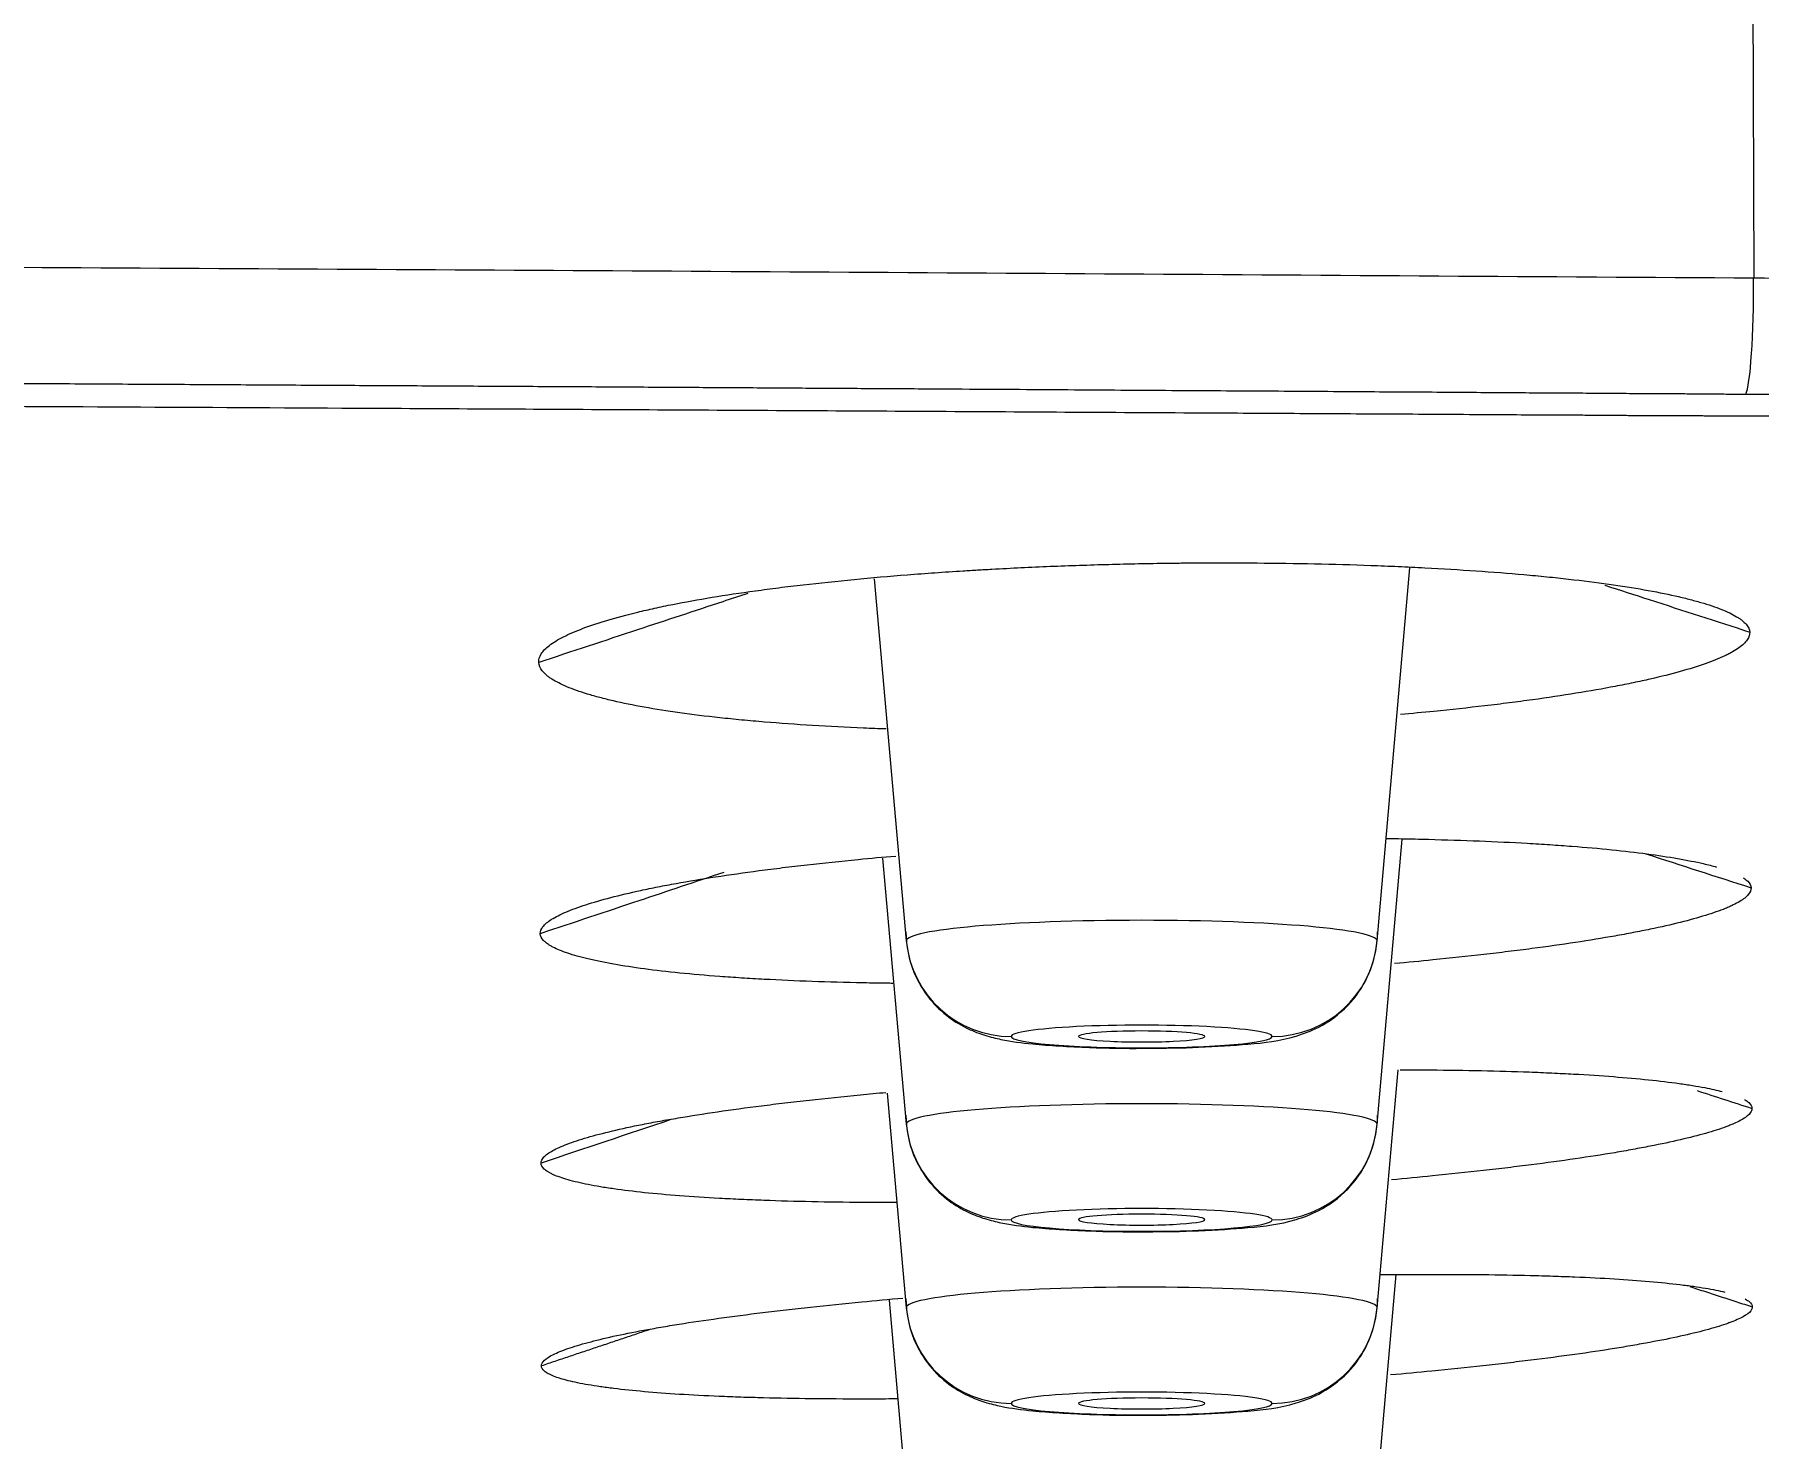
# Model space of a CAD drawing. Header units: millimetres. Extents: x 11618 to 13994, y -5897 to -2537.
# Drawn here: x 12410.8 to 12427.18, y -3601.25 to -3587.91 of the extents above; entities that cross this region are included whole.
import ezdxf

# ---------------------------------------------------------------- set-up
doc = ezdxf.new("R2010")
doc.units = ezdxf.units.MM
doc.layers.add('DIM', color=3, linetype='Continuous', lineweight=13)
doc.styles.get("Standard").update_dxf_attribs({"font": 'arial.ttf'})
doc.dimstyles.get("Standard").update_dxf_attribs({"dimtxt": 0.18, "dimasz": 0.18, "dimexe": 0.18, "dimexo": 0.0625, "dimgap": 0.09, "dimtad": 0, "dimtih": 1, "dimtoh": 1, "dimdec": 1, "dimdsep": 46, "dimtxsty": 'Standard', "dimcen": 0.09, "dimadec": 0, "dimazin": 0, "dimtfac": 1, "dimtdec": 1, "dimtofl": 0, "dimtmove": 0, "dimatfit": 3, "dimfxl": 1, "dimtolj": 1, "dimtzin": 0, "dimarcsym": 0})

# ---------------------------------------------------------------- blocks, each defined once
blk = doc.blocks.new('*D6')
at = {"layer": 'Defpoints', "color": 0, "transparency": 16777216}
for p in [(12196.532, -3594.216), (12466.198, -3594.304), (12466.198, -3664.582)]:
    blk.add_point(p, dxfattribs=at)
at = {"layer": 'DIM', "color": 0, "lineweight": -2, "transparency": 16777216}
for p, q in [((12196.532, -3594.279), (12196.532, -3664.762)), ((12466.198, -3594.366), (12466.198, -3664.762)), ((12214.532, -3664.582), (12448.198, -3664.582)), ((12466.198, -3664.582), (12494.714, -3664.582))]:
    blk.add_line(p, q, dxfattribs=at)
at = {"layer": 'DIM', "color": 0, "transparency": 16777216}
for points in [[(12214.532, -3661.582), (12214.532, -3667.582), (12196.532, -3664.582)], [(12448.198, -3661.582), (12448.198, -3667.582), (12466.198, -3664.582)]]:
    blk.add_solid(points, dxfattribs=at)
at = {"layer": 'DIM', "color": 0, "transparency": 16777216, "insert": (12519.722, -3664.582), "char_height": 18, "attachment_point": 5}
blk.add_mtext('\\A1;270', dxfattribs=at)
blk = doc.blocks.new('*D7')
at = {"layer": 'Defpoints', "color": 0, "transparency": 16777216}
for p in [(12331.318, -3489.71), (12736.437, -5533.88), (12816.946, -5533.88)]:
    blk.add_point(p, dxfattribs=at)
at = {"layer": 'DIM', "color": 0, "lineweight": -2, "transparency": 16777216}
for p, q in [((12331.381, -3489.71), (12817.126, -3489.71)), ((12816.946, -3507.71), (12816.946, -4494.996)), ((12816.946, -5515.88), (12816.946, -4528.595)), ((12736.499, -5533.88), (12817.126, -5533.88))]:
    blk.add_line(p, q, dxfattribs=at)
at = {"layer": 'DIM', "color": 0, "transparency": 16777216}
for points in [[(12813.946, -3507.71), (12819.946, -3507.71), (12816.946, -3489.71)], [(12813.946, -5515.88), (12819.946, -5515.88), (12816.946, -5533.88)]]:
    blk.add_solid(points, dxfattribs=at)
at = {"layer": 'DIM', "color": 3, "transparency": 16777216, "insert": (12816.946, -4511.795), "char_height": 18, "attachment_point": 5}
blk.add_mtext('\\A1;(2280)', dxfattribs=at)

msp = doc.modelspace()

# ---------------------------------------------------------------- linework, layer by layer
at = {"linetype": 'Continuous', "lineweight": 13}
msp.add_line((12427.11, -3582.733), (12427.132, -3590.223), dxfattribs=at)
at = {"linetype": 'Continuous', "lineweight": 18}
for p, q in [((12423.555, -3596.522), (12423.866, -3592.977)), ((12419.082, -3596.522), (12418.78, -3593.082)), ((12423.555, -3598.265), (12423.793, -3595.556)), ((12419.082, -3598.265), (12418.86, -3595.736)), ((12423.555, -3600.008), (12423.753, -3597.749)), ((12419.082, -3600.008), (12418.903, -3597.969)), ((12423.555, -3601.751), (12423.735, -3599.694)), ((12419.082, -3601.751), (12418.923, -3599.935))]:
    msp.add_line(p, q, dxfattribs=at)
at = {"linetype": 'Continuous', "lineweight": 13}
for centre, major_axis, ratio, start_param, end_param in [((12427.049, -3590.344), (-0.006, -1), 0.082584, 0.167037, 1.693149), ((12421.318, -3596.522), (-2.236, 0), 0.087156, 3.141593, 6.283185), ((12420.078, -3596.435), (1, 0), 0.996195, 3.228859, 4.712389), ((12422.559, -3596.435), (-1, 0), 0.996195, 1.570796, 3.054326), ((12421.318, -3597.431), (1.24, 0), 0.087156, 0, 3.141593), ((12421.318, -3597.431), (1.24, 0), 0.087156, 3.141593, 6.283185), ((12421.318, -3598.265), (-2.236, 0), 0.087156, 3.141593, 6.283185), ((12420.078, -3598.178), (1, 0), 0.996195, 3.228859, 4.712389), ((12422.559, -3598.178), (-1, 0), 0.996195, 1.570796, 3.054326), ((12421.318, -3599.174), (1.24, 0), 0.087156, 0, 3.141593), ((12421.318, -3599.174), (1.24, 0), 0.087156, 3.141593, 6.283185), ((12421.318, -3600.008), (-2.236, 0), 0.087156, 3.141593, 6.283185), ((12420.078, -3599.921), (1, 0), 0.996195, 3.228859, 4.712389), ((12422.559, -3599.921), (-1, 0), 0.996195, 1.570796, 3.054326), ((12421.318, -3600.918), (1.24, 0), 0.087156, 0, 3.141593), ((12421.318, -3600.918), (1.24, 0), 0.087156, 3.141593, 6.283185)]:
    msp.add_ellipse(centre, major_axis=major_axis, ratio=ratio, start_param=start_param, end_param=end_param, dxfattribs=at)
at = {"linetype": 'Continuous', "lineweight": 18}
for centre, start_param, end_param in [((12421.318, -3597.431), 3.141593, 6.283185), ((12421.318, -3597.431), 0, 3.141593), ((12421.318, -3599.171), 3.141593, 6.283185), ((12421.318, -3599.171), 0, 3.141593), ((12421.318, -3600.918), 3.141593, 6.283185), ((12421.318, -3600.918), 0, 3.141593)]:
    msp.add_ellipse(centre, major_axis=(-0.6, 0), ratio=0.087156, start_param=start_param, end_param=end_param, dxfattribs=at)
at = {"linetype": 'Continuous', "lineweight": 13}
for points, knots in [([(12235.387, -3590.242), (12237.38, -3590.23), (12239.373, -3590.215), (12243.36, -3590.189), (12245.354, -3590.177), (12251.337, -3590.14), (12255.327, -3590.117), (12267.302, -3590.055), (12275.29, -3590.02), (12291.272, -3589.963), (12299.266, -3589.942), (12315.26, -3589.913), (12323.26, -3589.905), (12339.257, -3589.904), (12347.254, -3589.91), (12363.247, -3589.936), (12371.244, -3589.955), (12387.229, -3590.008), (12395.217, -3590.042), (12407.19, -3590.102), (12411.181, -3590.124), (12417.164, -3590.159), (12419.158, -3590.171), (12423.145, -3590.197), (12425.139, -3590.211), (12427.132, -3590.223)], [0, 0, 0, 0, 0.03125, 0.03125, 0.0625, 0.0625, 0.125, 0.125, 0.25, 0.25, 0.375, 0.375, 0.5, 0.5, 0.625, 0.625, 0.75, 0.75, 0.875, 0.875, 0.9375, 0.9375, 0.96875, 0.96875, 1, 1, 1, 1]), ([(12427.132, -3590.223), (12428.225, -3590.229), (12430.418, -3590.25), (12433.706, -3590.306), (12436.968, -3590.388), (12439.108, -3590.46), (12441.22, -3590.541), (12442.262, -3590.585), (12444.31, -3590.683), (12446.321, -3590.79), (12448.239, -3590.914), (12449.634, -3591.012), (12450.093, -3591.046), (12450.768, -3591.099), (12451.103, -3591.126), (12451.488, -3591.157), (12451.679, -3591.174), (12451.775, -3591.182), (12451.822, -3591.186), (12451.846, -3591.188), (12451.858, -3591.189), (12451.864, -3591.189), (12451.867, -3591.189), (12451.868, -3591.19), (12451.869, -3591.19), (12451.869, -3591.19), (12451.869, -3591.19), (12452.825, -3591.271), (12453.716, -3591.356), (12455.373, -3591.529), (12456.138, -3591.618), (12457.546, -3591.797), (12458.189, -3591.889), (12459.065, -3592.026), (12459.342, -3592.072), (12459.868, -3592.165), (12460.117, -3592.211), (12460.821, -3592.35), (12461.235, -3592.442), (12461.96, -3592.626), (12462.272, -3592.717), (12462.802, -3592.899), (12463.02, -3592.988), (12463.371, -3593.165), (12463.505, -3593.252), (12463.6, -3593.337)], [0, 0, 0, 0, 0.0625, 0.125, 0.1875, 0.25, 0.25, 0.3125, 0.3125, 0.375, 0.4375, 0.4375, 0.46875, 0.46875, 0.484375, 0.492188, 0.496094, 0.498047, 0.499023, 0.499512, 0.499756, 0.499878, 0.499939, 0.499969, 0.499985, 0.499985, 0.5, 0.5, 0.5625, 0.5625, 0.625, 0.625, 0.6875, 0.6875, 0.71875, 0.71875, 0.75, 0.75, 0.8125, 0.8125, 0.875, 0.875, 0.9375, 0.9375, 1, 1, 1, 1]), ([(12427.058, -3591.331), (12427.05, -3591.33), (12427.03, -3591.33), (12426.988, -3591.33), (12426.926, -3591.33), (12426.843, -3591.329), (12426.74, -3591.328), (12426.616, -3591.327), (12426.472, -3591.326), (12426.307, -3591.325), (12426.121, -3591.324), (12425.915, -3591.323), (12425.688, -3591.321), (12425.44, -3591.319), (12425.172, -3591.318), (12424.884, -3591.316), (12424.575, -3591.314), (12424.245, -3591.311), (12423.895, -3591.309), (12423.524, -3591.307), (12423.132, -3591.304), (12422.72, -3591.301), (12422.287, -3591.299), (12421.834, -3591.296), (12421.36, -3591.293), (12420.866, -3591.29), (12420.351, -3591.286), (12419.815, -3591.283), (12419.258, -3591.279), (12418.682, -3591.276), (12418.084, -3591.272), (12417.466, -3591.268), (12416.827, -3591.264), (12416.168, -3591.26), (12415.488, -3591.256), (12414.787, -3591.252), (12414.066, -3591.248), (12413.324, -3591.244), (12412.561, -3591.239), (12411.778, -3591.235), (12410.975, -3591.23), (12410.15, -3591.225), (12409.305, -3591.221), (12408.439, -3591.216), (12407.553, -3591.211), (12406.646, -3591.206), (12405.718, -3591.201), (12404.77, -3591.196), (12403.801, -3591.191), (12402.811, -3591.186), (12401.801, -3591.181), (12400.77, -3591.176), (12398.57, -3591.165), (12395.277, -3591.15), (12390.965, -3591.131), (12386.86, -3591.114), (12382.962, -3591.099), (12376.854, -3591.078), (12368.19, -3591.052), (12356.621, -3591.027), (12344.218, -3591.011), (12331.197, -3591.006), (12318.156, -3591.014), (12305.691, -3591.033), (12294.185, -3591.06), (12285.684, -3591.087), (12279.572, -3591.11), (12275.229, -3591.127), (12269.993, -3591.15), (12265.737, -3591.17), (12262.77, -3591.185), (12261.401, -3591.192), (12260.067, -3591.199), (12258.768, -3591.206), (12257.504, -3591.212), (12256.276, -3591.219), (12255.083, -3591.226), (12253.926, -3591.232), (12252.803, -3591.239), (12251.716, -3591.245), (12250.664, -3591.251), (12249.648, -3591.257), (12248.666, -3591.263), (12247.72, -3591.269), (12246.809, -3591.275), (12245.934, -3591.28), (12245.093, -3591.286), (12244.288, -3591.291), (12243.518, -3591.296), (12242.783, -3591.3), (12242.084, -3591.305), (12241.419, -3591.309), (12240.79, -3591.313), (12240.196, -3591.317), (12239.637, -3591.321), (12239.114, -3591.325), (12238.625, -3591.328), (12238.172, -3591.331), (12237.754, -3591.334), (12237.371, -3591.336), (12237.023, -3591.339), (12236.71, -3591.341), (12236.433, -3591.343), (12236.191, -3591.345), (12235.984, -3591.346), (12235.812, -3591.347), (12235.675, -3591.348), (12235.573, -3591.349), (12235.507, -3591.35), (12235.474, -3591.35), (12235.464, -3591.35)], [0, 0, 0, 0, 0.00011, 0.000328, 0.000653, 0.001086, 0.001627, 0.002275, 0.003031, 0.003894, 0.004865, 0.005944, 0.007131, 0.008425, 0.009827, 0.011336, 0.012953, 0.014678, 0.01651, 0.01845, 0.020497, 0.022652, 0.024915, 0.027286, 0.029764, 0.03235, 0.035043, 0.037844, 0.040753, 0.043769, 0.046893, 0.050125, 0.053464, 0.056911, 0.060465, 0.064127, 0.067897, 0.071775, 0.07576, 0.079853, 0.084053, 0.088361, 0.092777, 0.0973, 0.101931, 0.10667, 0.111516, 0.11647, 0.121531, 0.126701, 0.131977, 0.137362, 0.142854, 0.166443, 0.188951, 0.210378, 0.230724, 0.249989, 0.305985, 0.366316, 0.430982, 0.499982, 0.569953, 0.634944, 0.694953, 0.74998, 0.767983, 0.79065, 0.817983, 0.849981, 0.857318, 0.86447, 0.871439, 0.878224, 0.884825, 0.891243, 0.897476, 0.903525, 0.909391, 0.915072, 0.92057, 0.925883, 0.931013, 0.935959, 0.940721, 0.945299, 0.949693, 0.953903, 0.957929, 0.961772, 0.96543, 0.968905, 0.972196, 0.975302, 0.978225, 0.980964, 0.983519, 0.98589, 0.988078, 0.990081, 0.9919, 0.993536, 0.994988, 0.996256, 0.997339, 0.998239, 0.998955, 0.999487, 0.999836, 1, 1, 1, 1]), ([(12462.669, -3594.374), (12462.666, -3594.371), (12462.659, -3594.366), (12462.648, -3594.356), (12462.633, -3594.344), (12462.616, -3594.33), (12462.595, -3594.314), (12462.57, -3594.296), (12462.542, -3594.276), (12462.508, -3594.253), (12462.469, -3594.229), (12462.422, -3594.201), (12462.367, -3594.17), (12462.303, -3594.136), (12462.236, -3594.102), (12462.165, -3594.068), (12462.071, -3594.027), (12461.949, -3593.976), (12461.791, -3593.915), (12461.612, -3593.852), (12461.286, -3593.746), (12460.764, -3593.599), (12459.972, -3593.414), (12459.16, -3593.253), (12458.352, -3593.113), (12457.562, -3592.988), (12456.642, -3592.857), (12455.501, -3592.711), (12454.17, -3592.559), (12452.698, -3592.41), (12450.983, -3592.255), (12448.797, -3592.083), (12446.638, -3591.941), (12444.927, -3591.842), (12443.972, -3591.791), (12443.143, -3591.749), (12442.384, -3591.713), (12441.633, -3591.679), (12440.874, -3591.647), (12439.874, -3591.606), (12438.608, -3591.559), (12437.049, -3591.508), (12435.417, -3591.462), (12434.215, -3591.433), (12433.477, -3591.418), (12433.227, -3591.412), (12432.977, -3591.407), (12432.728, -3591.402), (12432.481, -3591.398), (12432.234, -3591.393), (12431.988, -3591.389), (12431.743, -3591.384), (12431.499, -3591.38), (12431.255, -3591.376), (12431.013, -3591.373), (12430.772, -3591.369), (12430.532, -3591.365), (12430.293, -3591.362), (12430.055, -3591.359), (12429.817, -3591.356), (12429.581, -3591.353), (12429.346, -3591.35), (12429.113, -3591.348), (12428.88, -3591.345), (12428.648, -3591.343), (12428.418, -3591.341), (12428.188, -3591.339), (12427.96, -3591.337), (12427.733, -3591.335), (12427.507, -3591.333), (12427.282, -3591.332), (12427.132, -3591.331), (12427.058, -3591.331)], [0, 0, 0, 0, 0.001614, 0.00367, 0.006167, 0.009107, 0.012488, 0.016311, 0.020577, 0.025284, 0.030434, 0.036027, 0.043191, 0.05036, 0.057533, 0.06471, 0.071892, 0.084353, 0.097416, 0.11108, 0.125346, 0.166756, 0.208317, 0.250031, 0.277722, 0.307818, 0.340322, 0.375231, 0.420225, 0.461811, 0.499995, 0.557019, 0.625101, 0.649907, 0.670653, 0.68734, 0.703009, 0.71867, 0.734324, 0.749969, 0.779854, 0.810657, 0.84238, 0.875027, 0.879814, 0.884576, 0.889315, 0.89403, 0.898721, 0.903388, 0.908032, 0.912651, 0.917246, 0.921817, 0.926364, 0.930888, 0.935387, 0.939862, 0.944313, 0.948741, 0.953144, 0.957523, 0.961879, 0.96621, 0.970518, 0.974801, 0.979061, 0.983297, 0.987508, 0.991696, 0.99586, 1, 1, 1, 1]), ([(12425.719, -3593.144), (12425.859, -3593.189), (12426.318, -3593.337), (12426.776, -3593.485), (12427.094, -3593.588)], [0, 0, 0, 0, 0.305241, 1, 1, 1, 1]), ([(12417.576, -3593.221), (12417.497, -3593.247), (12417.148, -3593.363), (12416.486, -3593.581), (12415.903, -3593.774), (12415.59, -3593.877)], [0, 0, 0, 0, 0.119243, 0.526887, 1, 1, 1, 1]), ([(12417.347, -3595.872), (12417.078, -3595.962), (12416.497, -3596.156), (12415.916, -3596.35), (12415.604, -3596.454)], [0, 0, 0, 0, 0.462581, 1, 1, 1, 1])]:
    msp.add_open_spline(points, degree=3, knots=knots, dxfattribs=at)
at = {"linetype": 'Continuous', "lineweight": 18}
for points, knots in [([(12235.569, -3591.553), (12235.574, -3591.553), (12235.588, -3591.553), (12235.612, -3591.553), (12235.642, -3591.552), (12235.679, -3591.552), (12235.722, -3591.552), (12235.771, -3591.551), (12235.828, -3591.551), (12235.89, -3591.551), (12235.959, -3591.55), (12236.035, -3591.55), (12236.117, -3591.549), (12236.206, -3591.548), (12236.301, -3591.548), (12236.403, -3591.547), (12236.511, -3591.546), (12236.626, -3591.545), (12236.747, -3591.545), (12236.875, -3591.544), (12237.009, -3591.543), (12237.15, -3591.542), (12237.298, -3591.541), (12237.452, -3591.54), (12237.612, -3591.54), (12237.779, -3591.539), (12237.953, -3591.538), (12238.132, -3591.536), (12238.319, -3591.535), (12238.512, -3591.534), (12238.711, -3591.533), (12238.917, -3591.532), (12239.13, -3591.53), (12239.349, -3591.529), (12239.574, -3591.528), (12239.806, -3591.526), (12240.045, -3591.525), (12240.29, -3591.524), (12240.542, -3591.522), (12240.8, -3591.521), (12241.064, -3591.519), (12241.335, -3591.517), (12241.613, -3591.516), (12241.897, -3591.514), (12242.188, -3591.512), (12242.485, -3591.511), (12242.789, -3591.509), (12243.099, -3591.507), (12243.416, -3591.505), (12243.739, -3591.504), (12244.069, -3591.502), (12244.405, -3591.5), (12244.748, -3591.498), (12245.097, -3591.496), (12245.453, -3591.494), (12245.815, -3591.492), (12246.184, -3591.49), (12246.559, -3591.488), (12246.941, -3591.485), (12247.33, -3591.483), (12247.724, -3591.481), (12248.126, -3591.479), (12248.534, -3591.477), (12248.948, -3591.474), (12249.369, -3591.472), (12249.797, -3591.47), (12250.231, -3591.467), (12250.672, -3591.465), (12251.119, -3591.463), (12251.572, -3591.46), (12252.032, -3591.458), (12252.499, -3591.455), (12252.972, -3591.453), (12253.452, -3591.451), (12253.938, -3591.448), (12254.431, -3591.446), (12254.93, -3591.443), (12255.436, -3591.44), (12255.949, -3591.438), (12256.468, -3591.435), (12256.993, -3591.433), (12257.525, -3591.43), (12258.063, -3591.427), (12258.608, -3591.425), (12259.16, -3591.422), (12259.718, -3591.419), (12260.283, -3591.417), (12260.854, -3591.414), (12261.431, -3591.411), (12262.016, -3591.409), (12262.606, -3591.406), (12263.204, -3591.403), (12263.808, -3591.401), (12264.418, -3591.398), (12265.035, -3591.395), (12265.658, -3591.392), (12266.288, -3591.39), (12266.925, -3591.387), (12267.568, -3591.384), (12268.217, -3591.381), (12268.873, -3591.379), (12269.536, -3591.376), (12270.205, -3591.373), (12270.881, -3591.37), (12271.563, -3591.368), (12272.252, -3591.365), (12272.947, -3591.362), (12273.649, -3591.359), (12274.358, -3591.357), (12275.073, -3591.354), (12275.794, -3591.351), (12276.522, -3591.349), (12277.257, -3591.346), (12277.998, -3591.343), (12278.746, -3591.341), (12279.5, -3591.338), (12280.261, -3591.335), (12281.028, -3591.333), (12281.802, -3591.33), (12282.583, -3591.328), (12286.519, -3591.315), (12293.499, -3591.295), (12303.41, -3591.272), (12312.988, -3591.257), (12322.233, -3591.248), (12332.078, -3591.244), (12342.768, -3591.247), (12354.544, -3591.259), (12366.714, -3591.281), (12378.245, -3591.311), (12388.812, -3591.347), (12397.072, -3591.379), (12403.989, -3591.41), (12409.272, -3591.436), (12413.509, -3591.458), (12416.662, -3591.475), (12419.219, -3591.489), (12421.225, -3591.501), (12422.658, -3591.509), (12423.517, -3591.514), (12424.242, -3591.518), (12424.8, -3591.522), (12425.157, -3591.524), (12425.415, -3591.525), (12425.574, -3591.526), (12425.668, -3591.527), (12425.731, -3591.527), (12425.796, -3591.528), (12425.86, -3591.528), (12425.923, -3591.529), (12425.985, -3591.529), (12426.047, -3591.529), (12426.109, -3591.53), (12426.17, -3591.53), (12426.23, -3591.53), (12426.289, -3591.53), (12426.348, -3591.531), (12426.407, -3591.531), (12426.464, -3591.531), (12426.521, -3591.532), (12426.578, -3591.532), (12426.633, -3591.532), (12426.689, -3591.532), (12426.743, -3591.533), (12426.797, -3591.533), (12426.85, -3591.533), (12426.903, -3591.533), (12426.938, -3591.533), (12426.955, -3591.533)], [0, 0, 0, 0, 0.00009, 0.000214, 0.000373, 0.000565, 0.000792, 0.001052, 0.001347, 0.001676, 0.002038, 0.002435, 0.002866, 0.003331, 0.003831, 0.004364, 0.004931, 0.005533, 0.006168, 0.006838, 0.007542, 0.008279, 0.009051, 0.009857, 0.010697, 0.011572, 0.01248, 0.013422, 0.014398, 0.015409, 0.016453, 0.017532, 0.018645, 0.019791, 0.020972, 0.022187, 0.023436, 0.024719, 0.026036, 0.027387, 0.028773, 0.030192, 0.031646, 0.033133, 0.034655, 0.03621, 0.0378, 0.039424, 0.041082, 0.042774, 0.0445, 0.04626, 0.048054, 0.049882, 0.051745, 0.053641, 0.055572, 0.057536, 0.059535, 0.061568, 0.063634, 0.065735, 0.06787, 0.070039, 0.072242, 0.074479, 0.076751, 0.079056, 0.081395, 0.083769, 0.086176, 0.088618, 0.091093, 0.093603, 0.096147, 0.098725, 0.101337, 0.103983, 0.106663, 0.109377, 0.112125, 0.114907, 0.117724, 0.120574, 0.123459, 0.126377, 0.12933, 0.132317, 0.135337, 0.138392, 0.141481, 0.144604, 0.147761, 0.150952, 0.154177, 0.157437, 0.16073, 0.164057, 0.167419, 0.170814, 0.174244, 0.177708, 0.181205, 0.184737, 0.188303, 0.191903, 0.195537, 0.199205, 0.202907, 0.206644, 0.210414, 0.214218, 0.218057, 0.221929, 0.225836, 0.229776, 0.233751, 0.23776, 0.241803, 0.24588, 0.249991, 0.303491, 0.355239, 0.405237, 0.453486, 0.499984, 0.559382, 0.620846, 0.684379, 0.749981, 0.801489, 0.849982, 0.879494, 0.909989, 0.932861, 0.945993, 0.959494, 0.972996, 0.977496, 0.981997, 0.986498, 0.988888, 0.990758, 0.992108, 0.992938, 0.993249, 0.99359, 0.993928, 0.994262, 0.994594, 0.994922, 0.995247, 0.995568, 0.995886, 0.996201, 0.996513, 0.996822, 0.997127, 0.997429, 0.997728, 0.998023, 0.998315, 0.998604, 0.99889, 0.999172, 0.999451, 0.999727, 1, 1, 1, 1]), ([(12426.955, -3591.533), (12426.989, -3591.534), (12427.056, -3591.534), (12427.157, -3591.534), (12427.258, -3591.535), (12427.358, -3591.535), (12427.459, -3591.536), (12427.559, -3591.536), (12427.66, -3591.537), (12427.76, -3591.537), (12427.861, -3591.538), (12427.961, -3591.539), (12428.061, -3591.539), (12428.161, -3591.54), (12428.262, -3591.541), (12428.362, -3591.541), (12428.462, -3591.542), (12428.562, -3591.543), (12428.662, -3591.544), (12428.762, -3591.545), (12428.861, -3591.545), (12428.961, -3591.546), (12429.061, -3591.547), (12429.16, -3591.548), (12429.26, -3591.549), (12429.359, -3591.55), (12429.459, -3591.551), (12429.558, -3591.552), (12429.657, -3591.553), (12429.757, -3591.554), (12429.856, -3591.555), (12429.955, -3591.556), (12430.054, -3591.558), (12430.153, -3591.559), (12430.252, -3591.56), (12430.351, -3591.561), (12430.449, -3591.562), (12430.548, -3591.564), (12430.647, -3591.565), (12430.745, -3591.566), (12430.844, -3591.568), (12430.942, -3591.569), (12431.04, -3591.57), (12431.138, -3591.572), (12431.237, -3591.573), (12431.335, -3591.575), (12431.433, -3591.576), (12431.531, -3591.578), (12431.628, -3591.579), (12431.726, -3591.581), (12431.824, -3591.582), (12431.922, -3591.584), (12432.019, -3591.585), (12432.116, -3591.587), (12432.214, -3591.589), (12432.311, -3591.59), (12432.408, -3591.592), (12432.505, -3591.594), (12432.602, -3591.595), (12432.699, -3591.597), (12432.796, -3591.599), (12432.893, -3591.601), (12432.99, -3591.603), (12433.086, -3591.605), (12433.183, -3591.606), (12433.279, -3591.608), (12433.376, -3591.61), (12433.472, -3591.612), (12433.568, -3591.614), (12433.664, -3591.616), (12433.76, -3591.618), (12433.856, -3591.62), (12433.952, -3591.622), (12434.047, -3591.624), (12434.143, -3591.627), (12434.239, -3591.629), (12434.334, -3591.631), (12434.429, -3591.633), (12434.524, -3591.635), (12434.62, -3591.637), (12434.715, -3591.64), (12434.81, -3591.642), (12434.904, -3591.644), (12434.999, -3591.647), (12435.094, -3591.649), (12435.188, -3591.651), (12435.283, -3591.654), (12435.377, -3591.656), (12435.471, -3591.658), (12435.566, -3591.661), (12435.66, -3591.663), (12435.754, -3591.666), (12435.847, -3591.668), (12435.941, -3591.671), (12436.035, -3591.673), (12436.128, -3591.676), (12436.222, -3591.679), (12436.315, -3591.681), (12436.408, -3591.684), (12436.501, -3591.687), (12436.594, -3591.689), (12436.687, -3591.692), (12436.78, -3591.695), (12436.873, -3591.697), (12436.965, -3591.7), (12437.058, -3591.703), (12437.15, -3591.706), (12437.242, -3591.709), (12437.334, -3591.711), (12437.426, -3591.714), (12437.518, -3591.717), (12437.61, -3591.72), (12437.702, -3591.723), (12437.793, -3591.726), (12437.885, -3591.729), (12437.976, -3591.732), (12438.067, -3591.735), (12438.158, -3591.738), (12438.249, -3591.741), (12438.34, -3591.744), (12438.431, -3591.747), (12438.521, -3591.751), (12438.612, -3591.754), (12438.702, -3591.757), (12438.792, -3591.76), (12438.883, -3591.763), (12438.973, -3591.767), (12439.062, -3591.77), (12439.152, -3591.773), (12439.242, -3591.776), (12439.331, -3591.78), (12439.421, -3591.783), (12439.51, -3591.786), (12439.94, -3591.803), (12440.718, -3591.834), (12441.844, -3591.883), (12442.99, -3591.937), (12444.152, -3591.998), (12445.165, -3592.055), (12446.014, -3592.106), (12446.685, -3592.148), (12447.316, -3592.19), (12448.147, -3592.248), (12449.169, -3592.324), (12450.356, -3592.42), (12451.491, -3592.521), (12452.578, -3592.626), (12453.626, -3592.737), (12454.631, -3592.854), (12455.558, -3592.973), (12456.424, -3593.095), (12457.216, -3593.219), (12458.214, -3593.392), (12459.282, -3593.613), (12460.048, -3593.821), (12460.47, -3593.961), (12460.667, -3594.033), (12460.84, -3594.102), (12460.969, -3594.16), (12461.065, -3594.207), (12461.135, -3594.243), (12461.199, -3594.279), (12461.246, -3594.307), (12461.278, -3594.327), (12461.298, -3594.34), (12461.318, -3594.354), (12461.338, -3594.368), (12461.359, -3594.382), (12461.379, -3594.397), (12461.398, -3594.413), (12461.418, -3594.428), (12461.437, -3594.445), (12461.45, -3594.456), (12461.456, -3594.461)], [0, 0, 0, 0, 0.001925, 0.00385, 0.005774, 0.007698, 0.009621, 0.011544, 0.013466, 0.015387, 0.017309, 0.019229, 0.021149, 0.023069, 0.024988, 0.026907, 0.028825, 0.030743, 0.03266, 0.034576, 0.036493, 0.038408, 0.040324, 0.042238, 0.044152, 0.046066, 0.047979, 0.049892, 0.051804, 0.053716, 0.055628, 0.057538, 0.059449, 0.061359, 0.063268, 0.065177, 0.067085, 0.068993, 0.070901, 0.072808, 0.074714, 0.07662, 0.078526, 0.080431, 0.082336, 0.08424, 0.086144, 0.088047, 0.08995, 0.091852, 0.093754, 0.095655, 0.097556, 0.099456, 0.101356, 0.103256, 0.105155, 0.107053, 0.108951, 0.110849, 0.112746, 0.114642, 0.116539, 0.118434, 0.12033, 0.122224, 0.124119, 0.126013, 0.127906, 0.129799, 0.131691, 0.133583, 0.135475, 0.137366, 0.139257, 0.141147, 0.143037, 0.144926, 0.146815, 0.148703, 0.150591, 0.152479, 0.154366, 0.156252, 0.158139, 0.160024, 0.16191, 0.163794, 0.165679, 0.167563, 0.169446, 0.171329, 0.173212, 0.175094, 0.176976, 0.178858, 0.180739, 0.182619, 0.184499, 0.186379, 0.188258, 0.190137, 0.192015, 0.193893, 0.195771, 0.197648, 0.199525, 0.201401, 0.203277, 0.205152, 0.207027, 0.208902, 0.210776, 0.21265, 0.214523, 0.216396, 0.218269, 0.220141, 0.222013, 0.223884, 0.225755, 0.227625, 0.229496, 0.231365, 0.233235, 0.235104, 0.236972, 0.23884, 0.240708, 0.242575, 0.244442, 0.246309, 0.248175, 0.250041, 0.273303, 0.297453, 0.322491, 0.34842, 0.375242, 0.391867, 0.407779, 0.422977, 0.437462, 0.468812, 0.500015, 0.530634, 0.561693, 0.593196, 0.625148, 0.657591, 0.687383, 0.719116, 0.750008, 0.813906, 0.875033, 0.891533, 0.907411, 0.922664, 0.937294, 0.945305, 0.953187, 0.960939, 0.968561, 0.97128, 0.974094, 0.977002, 0.980005, 0.983101, 0.986293, 0.989578, 0.992958, 0.996432, 1, 1, 1, 1]), ([(12415.59, -3593.877), (12415.588, -3593.85), (12415.596, -3593.823), (12415.63, -3593.769), (12415.656, -3593.742), (12415.727, -3593.687), (12415.772, -3593.66), (12415.879, -3593.606), (12415.942, -3593.579), (12416.082, -3593.526), (12416.16, -3593.5), (12416.333, -3593.448), (12416.427, -3593.423), (12416.556, -3593.392), (12416.582, -3593.386), (12416.636, -3593.374), (12416.663, -3593.368), (12416.746, -3593.349), (12416.804, -3593.337), (12416.98, -3593.302), (12417.105, -3593.28), (12417.367, -3593.236), (12417.505, -3593.216), (12417.721, -3593.186), (12417.795, -3593.176), (12417.908, -3593.162), (12417.946, -3593.157), (12418.024, -3593.148), (12418.063, -3593.143), (12418.259, -3593.121), (12418.42, -3593.104), (12418.75, -3593.072), (12418.919, -3593.057), (12419.265, -3593.03), (12419.441, -3593.018), (12419.667, -3593.003), (12419.712, -3593.001), (12419.804, -3592.995), (12419.849, -3592.993), (12419.987, -3592.985), (12420.079, -3592.98), (12420.355, -3592.967), (12420.725, -3592.952), (12421.099, -3592.942), (12421.381, -3592.936), (12421.475, -3592.934), (12421.617, -3592.933), (12421.665, -3592.932), (12421.759, -3592.931), (12421.807, -3592.931), (12422.043, -3592.929), (12422.229, -3592.93), (12422.598, -3592.933), (12422.78, -3592.935), (12423.14, -3592.943), (12423.318, -3592.948), (12423.537, -3592.956), (12423.581, -3592.958), (12423.668, -3592.961), (12423.798, -3592.967), (12423.925, -3592.973), (12424.175, -3592.986), (12424.337, -3592.996), (12424.65, -3593.017), (12424.803, -3593.029), (12425.023, -3593.049), (12425.095, -3593.055), (12425.202, -3593.066), (12425.237, -3593.07), (12425.306, -3593.077), (12425.477, -3593.096), (12425.635, -3593.116), (12425.874, -3593.149), (12425.987, -3593.167), (12426.197, -3593.204), (12426.295, -3593.224), (12426.408, -3593.249), (12426.43, -3593.254), (12426.473, -3593.265), (12426.536, -3593.28), (12426.594, -3593.296), (12426.705, -3593.328), (12426.769, -3593.35), (12426.882, -3593.395), (12426.93, -3593.418), (12426.979, -3593.448), (12426.989, -3593.453), (12427.006, -3593.465), (12427.014, -3593.471), (12427.037, -3593.49), (12427.05, -3593.502), (12427.081, -3593.538), (12427.093, -3593.563), (12427.094, -3593.588)], [0, 0, 0, 0, 0.03125, 0.03125, 0.0625, 0.0625, 0.09375, 0.09375, 0.125, 0.125, 0.15625, 0.15625, 0.1875, 0.1875, 0.195313, 0.195313, 0.203125, 0.203125, 0.21875, 0.21875, 0.25, 0.25, 0.28125, 0.28125, 0.296875, 0.296875, 0.304688, 0.304688, 0.3125, 0.3125, 0.34375, 0.34375, 0.375, 0.375, 0.40625, 0.40625, 0.414063, 0.414063, 0.421875, 0.421875, 0.4375, 0.4375, 0.46875, 0.5, 0.5, 0.515625, 0.515625, 0.523438, 0.523438, 0.53125, 0.53125, 0.5625, 0.5625, 0.59375, 0.59375, 0.625, 0.625, 0.632813, 0.632813, 0.640625, 0.65625, 0.65625, 0.6875, 0.6875, 0.71875, 0.71875, 0.734375, 0.734375, 0.742188, 0.742188, 0.75, 0.78125, 0.78125, 0.8125, 0.8125, 0.84375, 0.84375, 0.851563, 0.851563, 0.859375, 0.875, 0.875, 0.90625, 0.90625, 0.9375, 0.9375, 0.945313, 0.945313, 0.953125, 0.953125, 0.96875, 0.96875, 1, 1, 1, 1]), ([(12427.094, -3593.588), (12427.096, -3593.613), (12427.088, -3593.638), (12427.053, -3593.689), (12427.027, -3593.714), (12426.973, -3593.752), (12426.953, -3593.764), (12426.92, -3593.783), (12426.908, -3593.79), (12426.883, -3593.802), (12426.87, -3593.809), (12426.803, -3593.84), (12426.74, -3593.865), (12426.599, -3593.915), (12426.521, -3593.939), (12426.348, -3593.988), (12426.253, -3594.011), (12426.124, -3594.041), (12426.098, -3594.047), (12426.044, -3594.059), (12426.016, -3594.064), (12425.933, -3594.082), (12425.876, -3594.093), (12425.699, -3594.127), (12425.575, -3594.149), (12425.312, -3594.191), (12425.175, -3594.212), (12424.958, -3594.242), (12424.884, -3594.251), (12424.771, -3594.266), (12424.733, -3594.271), (12424.656, -3594.28), (12424.617, -3594.285), (12424.42, -3594.308), (12424.259, -3594.325), (12423.99, -3594.352), (12423.884, -3594.362), (12423.776, -3594.372)], [0, 0, 0, 0, 0.085959, 0.085959, 0.171917, 0.171917, 0.214897, 0.214897, 0.236386, 0.236386, 0.257876, 0.257876, 0.343835, 0.343835, 0.429793, 0.429793, 0.515752, 0.515752, 0.537242, 0.537242, 0.558731, 0.558731, 0.601711, 0.601711, 0.687669, 0.687669, 0.773628, 0.773628, 0.816607, 0.816607, 0.838097, 0.838097, 0.859586, 0.859586, 0.945545, 0.945545, 1, 1, 1, 1]), ([(12418.889, -3594.509), (12418.817, -3594.507), (12418.746, -3594.504), (12418.51, -3594.494), (12418.348, -3594.485), (12418.035, -3594.466), (12417.882, -3594.455), (12417.662, -3594.437), (12417.59, -3594.431), (12417.483, -3594.421), (12417.448, -3594.417), (12417.379, -3594.41), (12417.345, -3594.407), (12417.176, -3594.388), (12417.049, -3594.373), (12416.81, -3594.339), (12416.698, -3594.321), (12416.487, -3594.283), (12416.389, -3594.264), (12416.276, -3594.237), (12416.254, -3594.232), (12416.211, -3594.221), (12416.147, -3594.205), (12416.089, -3594.189), (12415.979, -3594.155), (12415.914, -3594.132), (12415.801, -3594.084), (12415.753, -3594.06), (12415.704, -3594.028), (12415.695, -3594.022), (12415.678, -3594.009), (12415.67, -3594.003), (12415.647, -3593.983), (12415.634, -3593.97), (12415.603, -3593.931), (12415.591, -3593.904), (12415.59, -3593.877)], [0, 0, 0, 0, 0.036735, 0.036735, 0.124305, 0.124305, 0.211874, 0.211874, 0.255659, 0.255659, 0.277552, 0.277552, 0.299444, 0.299444, 0.387013, 0.387013, 0.474583, 0.474583, 0.562152, 0.562152, 0.584045, 0.584045, 0.605937, 0.649722, 0.649722, 0.737291, 0.737291, 0.824861, 0.824861, 0.846753, 0.846753, 0.868646, 0.868646, 0.91243, 0.91243, 1, 1, 1, 1]), ([(12423.642, -3595.549), (12423.648, -3595.549), (12423.654, -3595.55), (12423.703, -3595.55), (12423.832, -3595.553), (12423.959, -3595.555), (12424.208, -3595.562), (12424.37, -3595.567), (12424.682, -3595.579), (12424.834, -3595.587), (12425.054, -3595.599), (12425.126, -3595.603), (12425.232, -3595.61), (12425.267, -3595.613), (12425.336, -3595.618), (12425.506, -3595.63), (12425.664, -3595.644), (12425.902, -3595.669), (12426.125, -3595.695), (12426.319, -3595.724), (12426.432, -3595.744), (12426.454, -3595.748), (12426.496, -3595.755), (12426.559, -3595.768), (12426.617, -3595.78), (12426.699, -3595.799), (12426.741, -3595.81), (12426.78, -3595.821)], [0, 0, 0, 0, 0.003922, 0.003922, 0.033638, 0.09307, 0.09307, 0.211934, 0.211934, 0.330798, 0.330798, 0.390229, 0.390229, 0.419945, 0.419945, 0.449661, 0.568525, 0.568525, 0.687389, 0.806252, 0.806252, 0.835968, 0.835968, 0.865684, 0.925116, 0.925116, 1, 1, 1, 1]), ([(12415.604, -3596.454), (12415.603, -3596.432), (12415.612, -3596.409), (12415.648, -3596.364), (12415.676, -3596.341), (12415.73, -3596.306), (12415.751, -3596.295), (12415.796, -3596.272), (12415.821, -3596.26), (12415.903, -3596.225), (12415.966, -3596.202), (12416.108, -3596.156), (12416.187, -3596.133), (12416.362, -3596.087), (12416.457, -3596.065), (12416.586, -3596.037), (12416.613, -3596.031), (12416.667, -3596.02), (12416.694, -3596.015), (12416.778, -3595.998), (12416.836, -3595.987), (12417.013, -3595.955), (12417.138, -3595.934), (12417.402, -3595.894), (12417.54, -3595.874), (12417.757, -3595.846), (12417.831, -3595.836), (12417.945, -3595.822), (12417.983, -3595.818), (12418.06, -3595.809), (12418.1, -3595.804), (12418.297, -3595.782), (12418.458, -3595.765), (12418.741, -3595.737), (12418.86, -3595.726), (12418.981, -3595.716)], [0, 0, 0, 0, 0.085401, 0.085401, 0.170801, 0.170801, 0.213502, 0.213502, 0.256202, 0.256202, 0.341603, 0.341603, 0.427004, 0.427004, 0.512404, 0.512404, 0.533755, 0.533755, 0.555105, 0.555105, 0.597805, 0.597805, 0.683206, 0.683206, 0.768607, 0.768607, 0.811307, 0.811307, 0.832657, 0.832657, 0.854007, 0.854007, 0.939408, 0.939408, 1, 1, 1, 1]), ([(12427.036, -3595.924), (12427.036, -3595.925), (12427.037, -3595.925), (12427.053, -3595.936), (12427.066, -3595.946), (12427.096, -3595.976), (12427.106, -3595.997), (12427.107, -3596.018)], [0, 0, 0, 0, 0.020251, 0.020251, 0.346834, 0.346834, 1, 1, 1, 1]), ([(12427.107, -3596.018), (12427.108, -3596.04), (12427.099, -3596.061), (12427.063, -3596.104), (12427.036, -3596.126), (12426.981, -3596.159), (12426.96, -3596.17), (12426.926, -3596.187), (12426.914, -3596.192), (12426.889, -3596.203), (12426.876, -3596.209), (12426.807, -3596.237), (12426.744, -3596.259), (12426.602, -3596.303), (12426.522, -3596.325), (12426.347, -3596.369), (12426.252, -3596.391), (12426.122, -3596.418), (12426.096, -3596.423), (12426.042, -3596.434), (12426.014, -3596.439), (12425.93, -3596.455), (12425.873, -3596.466), (12425.695, -3596.497), (12425.445, -3596.538), (12425.168, -3596.577), (12424.951, -3596.606), (12424.877, -3596.615), (12424.763, -3596.629), (12424.725, -3596.634), (12424.648, -3596.643), (12424.608, -3596.648), (12424.412, -3596.67), (12424.25, -3596.687), (12423.966, -3596.716), (12423.844, -3596.728), (12423.72, -3596.739)], [0, 0, 0, 0, 0.085291, 0.085291, 0.170583, 0.170583, 0.213229, 0.213229, 0.234552, 0.234552, 0.255874, 0.255874, 0.341166, 0.341166, 0.426457, 0.426457, 0.511749, 0.511749, 0.533072, 0.533072, 0.554395, 0.554395, 0.59704, 0.59704, 0.682332, 0.767623, 0.767623, 0.810269, 0.810269, 0.831592, 0.831592, 0.852915, 0.852915, 0.938206, 0.938206, 1, 1, 1, 1]), ([(12419.078, -3596.435), (12419.08, -3596.573), (12419.124, -3596.797), (12419.288, -3597.072), (12419.475, -3597.25), (12419.663, -3597.361), (12419.836, -3597.425), (12420.032, -3597.472), (12420.312, -3597.509), (12420.769, -3597.536), (12421.171, -3597.546), (12421.348, -3597.543), (12421.357, -3597.543)], [0, 0, 0, 0, 0.122527, 0.215408, 0.294634, 0.364592, 0.427727, 0.496738, 0.634659, 0.831916, 0.991471, 1, 1, 1, 1]), ([(12421.357, -3597.543), (12421.535, -3597.542), (12421.88, -3597.537), (12422.384, -3597.502), (12422.674, -3597.47), (12423.021, -3597.346), (12423.283, -3597.157), (12423.483, -3596.868), (12423.552, -3596.612), (12423.559, -3596.464), (12423.559, -3596.435)], [0, 0, 0, 0, 0.162675, 0.337768, 0.550867, 0.638384, 0.752048, 0.857541, 0.972916, 1, 1, 1, 1]), ([(12418.953, -3596.926), (12418.943, -3596.926), (12418.848, -3596.925), (12418.754, -3596.924), (12418.505, -3596.918), (12418.344, -3596.914), (12418.031, -3596.903), (12417.879, -3596.896), (12417.659, -3596.884), (12417.587, -3596.88), (12417.481, -3596.873), (12417.446, -3596.871), (12417.377, -3596.866), (12417.207, -3596.854), (12417.049, -3596.84), (12416.81, -3596.816), (12416.699, -3596.803), (12416.489, -3596.775), (12416.392, -3596.76), (12416.28, -3596.74), (12416.258, -3596.736), (12416.215, -3596.728), (12416.152, -3596.716), (12416.094, -3596.703), (12415.985, -3596.677), (12415.921, -3596.659), (12415.809, -3596.621), (12415.762, -3596.602), (12415.714, -3596.577), (12415.705, -3596.571), (12415.688, -3596.561), (12415.68, -3596.556), (12415.658, -3596.54), (12415.646, -3596.53), (12415.616, -3596.498), (12415.605, -3596.476), (12415.604, -3596.454)], [0, 0, 0, 0, 0.004846, 0.048114, 0.048114, 0.134649, 0.134649, 0.221184, 0.221184, 0.264451, 0.264451, 0.286085, 0.286085, 0.307719, 0.394254, 0.394254, 0.480789, 0.480789, 0.567324, 0.567324, 0.588958, 0.588958, 0.610592, 0.653859, 0.653859, 0.740395, 0.740395, 0.82693, 0.82693, 0.848564, 0.848564, 0.870197, 0.870197, 0.913465, 0.913465, 1, 1, 1, 1]), ([(12423.775, -3597.747), (12423.786, -3597.747), (12423.883, -3597.747), (12423.979, -3597.747), (12424.228, -3597.75), (12424.389, -3597.752), (12424.702, -3597.759), (12424.853, -3597.763), (12425.072, -3597.771), (12425.144, -3597.774), (12425.25, -3597.779), (12425.285, -3597.781), (12425.353, -3597.784), (12425.387, -3597.786), (12425.555, -3597.795), (12425.681, -3597.803), (12425.918, -3597.822), (12426.14, -3597.841), (12426.334, -3597.865), (12426.446, -3597.88), (12426.468, -3597.884), (12426.51, -3597.89), (12426.573, -3597.9), (12426.63, -3597.91), (12426.728, -3597.929), (12426.783, -3597.941), (12426.832, -3597.954)], [0, 0, 0, 0, 0.008019, 0.067423, 0.067423, 0.18623, 0.18623, 0.305037, 0.305037, 0.364441, 0.364441, 0.394143, 0.394143, 0.423845, 0.423845, 0.542652, 0.542652, 0.661459, 0.780266, 0.780266, 0.809968, 0.809968, 0.83967, 0.899073, 0.899073, 1, 1, 1, 1]), ([(12415.612, -3598.634), (12415.611, -3598.615), (12415.621, -3598.595), (12415.658, -3598.556), (12415.686, -3598.535), (12415.76, -3598.495), (12415.806, -3598.474), (12415.916, -3598.432), (12415.98, -3598.411), (12416.123, -3598.369), (12416.202, -3598.349), (12416.378, -3598.307), (12416.473, -3598.286), (12416.603, -3598.261), (12416.63, -3598.256), (12416.684, -3598.245), (12416.712, -3598.24), (12416.796, -3598.225), (12416.854, -3598.215), (12417.032, -3598.185), (12417.157, -3598.165), (12417.421, -3598.126), (12417.56, -3598.108), (12417.778, -3598.08), (12417.852, -3598.071), (12417.966, -3598.058), (12418.004, -3598.053), (12418.082, -3598.044), (12418.121, -3598.04), (12418.318, -3598.018), (12418.48, -3598.001), (12418.725, -3597.977), (12418.806, -3597.97), (12418.888, -3597.962)], [0, 0, 0, 0, 0.087085, 0.087085, 0.17417, 0.17417, 0.261256, 0.261256, 0.348341, 0.348341, 0.435426, 0.435426, 0.522511, 0.522511, 0.544283, 0.544283, 0.566054, 0.566054, 0.609597, 0.609597, 0.696682, 0.696682, 0.783767, 0.783767, 0.82731, 0.82731, 0.849081, 0.849081, 0.870852, 0.870852, 0.957938, 0.957938, 1, 1, 1, 1]), ([(12427.046, -3598.032), (12427.047, -3598.033), (12427.048, -3598.033), (12427.063, -3598.042), (12427.075, -3598.051), (12427.105, -3598.077), (12427.115, -3598.095), (12427.115, -3598.114)], [0, 0, 0, 0, 0.014457, 0.014457, 0.342972, 0.342972, 1, 1, 1, 1]), ([(12419.078, -3598.178), (12419.08, -3598.316), (12419.124, -3598.54), (12419.288, -3598.815), (12419.475, -3598.993), (12419.663, -3599.104), (12419.836, -3599.168), (12420.032, -3599.215), (12420.312, -3599.252), (12420.769, -3599.279), (12421.171, -3599.289), (12421.348, -3599.286), (12421.357, -3599.286)], [0, 0, 0, 0, 0.122527, 0.215408, 0.294634, 0.364592, 0.427727, 0.496738, 0.634659, 0.831916, 0.991471, 1, 1, 1, 1]), ([(12421.357, -3599.286), (12421.535, -3599.286), (12421.88, -3599.28), (12422.384, -3599.245), (12422.674, -3599.213), (12423.021, -3599.089), (12423.283, -3598.9), (12423.483, -3598.611), (12423.552, -3598.355), (12423.559, -3598.207), (12423.559, -3598.178)], [0, 0, 0, 0, 0.162675, 0.337768, 0.550867, 0.638384, 0.752048, 0.857541, 0.972916, 1, 1, 1, 1]), ([(12427.115, -3598.114), (12427.116, -3598.133), (12427.106, -3598.152), (12427.069, -3598.19), (12427.041, -3598.21), (12426.986, -3598.24), (12426.965, -3598.25), (12426.93, -3598.265), (12426.918, -3598.27), (12426.893, -3598.28), (12426.88, -3598.285), (12426.81, -3598.311), (12426.747, -3598.331), (12426.603, -3598.372), (12426.523, -3598.392), (12426.348, -3598.433), (12426.252, -3598.454), (12426.121, -3598.479), (12426.095, -3598.484), (12426.04, -3598.494), (12426.013, -3598.499), (12425.929, -3598.515), (12425.871, -3598.525), (12425.692, -3598.555), (12425.567, -3598.574), (12425.303, -3598.613), (12425.164, -3598.632), (12424.946, -3598.659), (12424.872, -3598.669), (12424.758, -3598.682), (12424.72, -3598.687), (12424.642, -3598.696), (12424.603, -3598.7), (12424.406, -3598.722), (12424.245, -3598.74), (12423.953, -3598.769), (12423.824, -3598.781), (12423.692, -3598.793)], [0, 0, 0, 0, 0.084987, 0.084987, 0.169974, 0.169974, 0.212468, 0.212468, 0.233714, 0.233714, 0.254961, 0.254961, 0.339948, 0.339948, 0.424935, 0.424935, 0.509922, 0.509922, 0.531169, 0.531169, 0.552416, 0.552416, 0.594909, 0.594909, 0.679896, 0.679896, 0.764883, 0.764883, 0.807377, 0.807377, 0.828624, 0.828624, 0.84987, 0.84987, 0.934857, 0.934857, 1, 1, 1, 1]), ([(12418.985, -3599.009), (12418.963, -3599.009), (12418.855, -3599.009), (12418.75, -3599.008), (12418.501, -3599.007), (12418.34, -3599.005), (12418.027, -3598.998), (12417.876, -3598.994), (12417.656, -3598.986), (12417.585, -3598.983), (12417.479, -3598.979), (12417.444, -3598.977), (12417.375, -3598.973), (12417.341, -3598.972), (12417.174, -3598.963), (12417.047, -3598.954), (12416.81, -3598.936), (12416.698, -3598.926), (12416.49, -3598.904), (12416.393, -3598.892), (12416.281, -3598.876), (12416.259, -3598.872), (12416.216, -3598.866), (12416.154, -3598.856), (12416.096, -3598.845), (12415.988, -3598.824), (12415.924, -3598.809), (12415.813, -3598.777), (12415.767, -3598.761), (12415.719, -3598.74), (12415.71, -3598.735), (12415.693, -3598.727), (12415.686, -3598.722), (12415.664, -3598.709), (12415.652, -3598.7), (12415.622, -3598.673), (12415.612, -3598.654), (12415.612, -3598.634)], [0, 0, 0, 0, 0.01105, 0.054048, 0.054048, 0.140044, 0.140044, 0.226039, 0.226039, 0.269037, 0.269037, 0.290536, 0.290536, 0.312035, 0.312035, 0.398031, 0.398031, 0.484026, 0.484026, 0.570022, 0.570022, 0.591521, 0.591521, 0.61302, 0.656018, 0.656018, 0.742013, 0.742013, 0.828009, 0.828009, 0.849508, 0.849508, 0.871007, 0.871007, 0.914004, 0.914004, 1, 1, 1, 1]), ([(12423.586, -3599.694), (12423.622, -3599.693), (12423.657, -3599.693), (12423.736, -3599.692), (12423.865, -3599.691), (12423.991, -3599.691), (12424.24, -3599.691), (12424.401, -3599.691), (12424.713, -3599.695), (12424.864, -3599.698), (12425.083, -3599.703), (12425.155, -3599.705), (12425.26, -3599.709), (12425.295, -3599.71), (12425.364, -3599.712), (12425.398, -3599.714), (12425.565, -3599.72), (12425.691, -3599.727), (12425.927, -3599.741), (12426.149, -3599.758), (12426.342, -3599.778), (12426.454, -3599.791), (12426.476, -3599.794), (12426.518, -3599.799), (12426.58, -3599.808), (12426.637, -3599.816), (12426.744, -3599.834), (12426.805, -3599.847), (12426.859, -3599.86)], [0, 0, 0, 0, 0.02269, 0.02269, 0.050703, 0.106729, 0.106729, 0.21878, 0.21878, 0.330831, 0.330831, 0.386856, 0.386856, 0.414869, 0.414869, 0.442882, 0.442882, 0.554933, 0.554933, 0.666984, 0.779035, 0.779035, 0.807048, 0.807048, 0.835061, 0.891086, 0.891086, 1, 1, 1, 1]), ([(12415.615, -3600.561), (12415.615, -3600.544), (12415.625, -3600.526), (12415.663, -3600.49), (12415.691, -3600.471), (12415.766, -3600.434), (12415.812, -3600.415), (12415.923, -3600.377), (12415.987, -3600.357), (12416.131, -3600.319), (12416.21, -3600.299), (12416.386, -3600.261), (12416.482, -3600.241), (12416.613, -3600.217), (12416.64, -3600.212), (12416.694, -3600.203), (12416.722, -3600.198), (12416.806, -3600.183), (12416.864, -3600.174), (12417.042, -3600.145), (12417.168, -3600.127), (12417.433, -3600.09), (12417.572, -3600.072), (12417.79, -3600.045), (12417.864, -3600.036), (12417.978, -3600.023), (12418.016, -3600.019), (12418.094, -3600.01), (12418.133, -3600.006), (12418.331, -3599.984), (12418.492, -3599.968), (12418.786, -3599.94), (12418.917, -3599.928), (12419.05, -3599.916)], [0, 0, 0, 0, 0.084929, 0.084929, 0.169859, 0.169859, 0.254788, 0.254788, 0.339717, 0.339717, 0.424647, 0.424647, 0.509576, 0.509576, 0.530808, 0.530808, 0.55204, 0.55204, 0.594505, 0.594505, 0.679434, 0.679434, 0.764364, 0.764364, 0.806828, 0.806828, 0.828061, 0.828061, 0.849293, 0.849293, 0.934222, 0.934222, 1, 1, 1, 1]), ([(12419.078, -3599.921), (12419.08, -3600.059), (12419.124, -3600.283), (12419.288, -3600.559), (12419.475, -3600.736), (12419.663, -3600.847), (12419.836, -3600.912), (12420.032, -3600.958), (12420.312, -3600.995), (12420.769, -3601.022), (12421.171, -3601.033), (12421.348, -3601.029), (12421.357, -3601.029)], [0, 0, 0, 0, 0.122527, 0.215408, 0.294634, 0.364592, 0.427727, 0.496738, 0.634659, 0.831916, 0.991471, 1, 1, 1, 1]), ([(12421.357, -3601.029), (12421.535, -3601.029), (12421.88, -3601.023), (12422.384, -3600.988), (12422.674, -3600.957), (12423.021, -3600.832), (12423.283, -3600.644), (12423.483, -3600.354), (12423.552, -3600.098), (12423.559, -3599.95), (12423.559, -3599.921)], [0, 0, 0, 0, 0.162675, 0.337768, 0.550867, 0.638384, 0.752048, 0.857541, 0.972916, 1, 1, 1, 1]), ([(12427.119, -3600), (12427.119, -3600.017), (12427.11, -3600.035), (12427.072, -3600.07), (12427.043, -3600.089), (12426.987, -3600.116), (12426.966, -3600.126), (12426.932, -3600.14), (12426.919, -3600.145), (12426.894, -3600.154), (12426.881, -3600.159), (12426.811, -3600.183), (12426.747, -3600.202), (12426.603, -3600.241), (12426.523, -3600.26), (12426.347, -3600.299), (12426.25, -3600.318), (12426.12, -3600.343), (12426.093, -3600.347), (12426.038, -3600.357), (12426.011, -3600.362), (12425.926, -3600.377), (12425.868, -3600.386), (12425.69, -3600.415), (12425.564, -3600.434), (12425.299, -3600.471), (12425.16, -3600.489), (12424.942, -3600.516), (12424.868, -3600.525), (12424.754, -3600.538), (12424.716, -3600.543), (12424.638, -3600.552), (12424.599, -3600.556), (12424.402, -3600.578), (12424.24, -3600.594), (12423.946, -3600.623), (12423.815, -3600.635), (12423.682, -3600.647)], [0, 0, 0, 0, 0.084918, 0.084918, 0.169837, 0.169837, 0.212296, 0.212296, 0.233526, 0.233526, 0.254755, 0.254755, 0.339674, 0.339674, 0.424592, 0.424592, 0.509511, 0.509511, 0.53074, 0.53074, 0.55197, 0.55197, 0.594429, 0.594429, 0.679348, 0.679348, 0.764266, 0.764266, 0.806725, 0.806725, 0.827955, 0.827955, 0.849185, 0.849185, 0.934103, 0.934103, 1, 1, 1, 1]), ([(12427.052, -3599.925), (12427.053, -3599.926), (12427.053, -3599.926), (12427.068, -3599.934), (12427.08, -3599.942), (12427.109, -3599.966), (12427.119, -3599.983), (12427.119, -3600)], [0, 0, 0, 0, 0.011531, 0.011531, 0.341021, 0.341021, 1, 1, 1, 1]), ([(12418.998, -3600.875), (12418.97, -3600.875), (12418.856, -3600.876), (12418.745, -3600.876), (12418.496, -3600.876), (12418.335, -3600.875), (12418.023, -3600.872), (12417.872, -3600.869), (12417.653, -3600.863), (12417.581, -3600.861), (12417.476, -3600.858), (12417.441, -3600.856), (12417.372, -3600.854), (12417.338, -3600.852), (12417.171, -3600.845), (12417.045, -3600.839), (12416.808, -3600.824), (12416.697, -3600.815), (12416.489, -3600.797), (12416.392, -3600.787), (12416.28, -3600.773), (12416.258, -3600.77), (12416.216, -3600.765), (12416.154, -3600.756), (12416.096, -3600.747), (12415.988, -3600.729), (12415.925, -3600.715), (12415.815, -3600.688), (12415.768, -3600.674), (12415.721, -3600.655), (12415.712, -3600.651), (12415.695, -3600.643), (12415.688, -3600.639), (12415.666, -3600.628), (12415.654, -3600.62), (12415.625, -3600.595), (12415.615, -3600.578), (12415.615, -3600.561)], [0, 0, 0, 0, 0.013849, 0.056725, 0.056725, 0.142477, 0.142477, 0.22823, 0.22823, 0.271106, 0.271106, 0.292544, 0.292544, 0.313982, 0.313982, 0.399734, 0.399734, 0.485486, 0.485486, 0.571239, 0.571239, 0.592677, 0.592677, 0.614115, 0.656991, 0.656991, 0.742743, 0.742743, 0.828495, 0.828495, 0.849934, 0.849934, 0.871372, 0.871372, 0.914248, 0.914248, 1, 1, 1, 1])]:
    msp.add_open_spline(points, degree=3, knots=knots, dxfattribs=at)
at = {"linetype": 'Continuous', "lineweight": 13}
for points, degree in [([(12426.108, -3595.695), (12426.441, -3595.803), (12426.774, -3595.91), (12427.107, -3596.018)], 3), ([(12426.594, -3597.945), (12426.768, -3598.001), (12426.942, -3598.058), (12427.115, -3598.114)], 3), ([(12416.845, -3598.221), (12416.434, -3598.359), (12416.023, -3598.497), (12415.612, -3598.634)], 3), ([(12426.525, -3599.807), (12427.119, -3600)], 1), ([(12416.644, -3600.216), (12415.615, -3600.561)], 1)]:
    msp.add_open_spline(points, degree=degree, dxfattribs=at)

# ---------------------------------------------------------------- dimensions: what is measured, and where the dimension line sits
at = {"layer": 'DIM', "color": 3}
dim = msp.add_linear_dim(base=(12816.946, -5533.88), p1=(12331.318, -3489.71), p2=(12736.437, -5533.88), angle=90, text='(2280)', dimstyle='Standard', override={"dimtxt": 18, "dimasz": 18, "dimgap": 5, "dimclrt": 3}, dxfattribs=at)
dim.commit()
dim.dimension.update_dxf_attribs({"geometry": '*D7', "text_midpoint": (12816.946, -4511.795)})
dim = msp.add_linear_dim(base=(12466.198, -3664.582), p1=(12196.532, -3594.216), p2=(12466.198, -3594.304), text='270', dimstyle='Standard', override={"dimtxt": 18, "dimasz": 18, "dimgap": 5}, dxfattribs=at)
dim.commit()
dim.dimension.update_dxf_attribs({"geometry": '*D6', "text_midpoint": (12519.722, -3664.582), "dimtype": 160})

doc.saveas('drawing.dxf')
